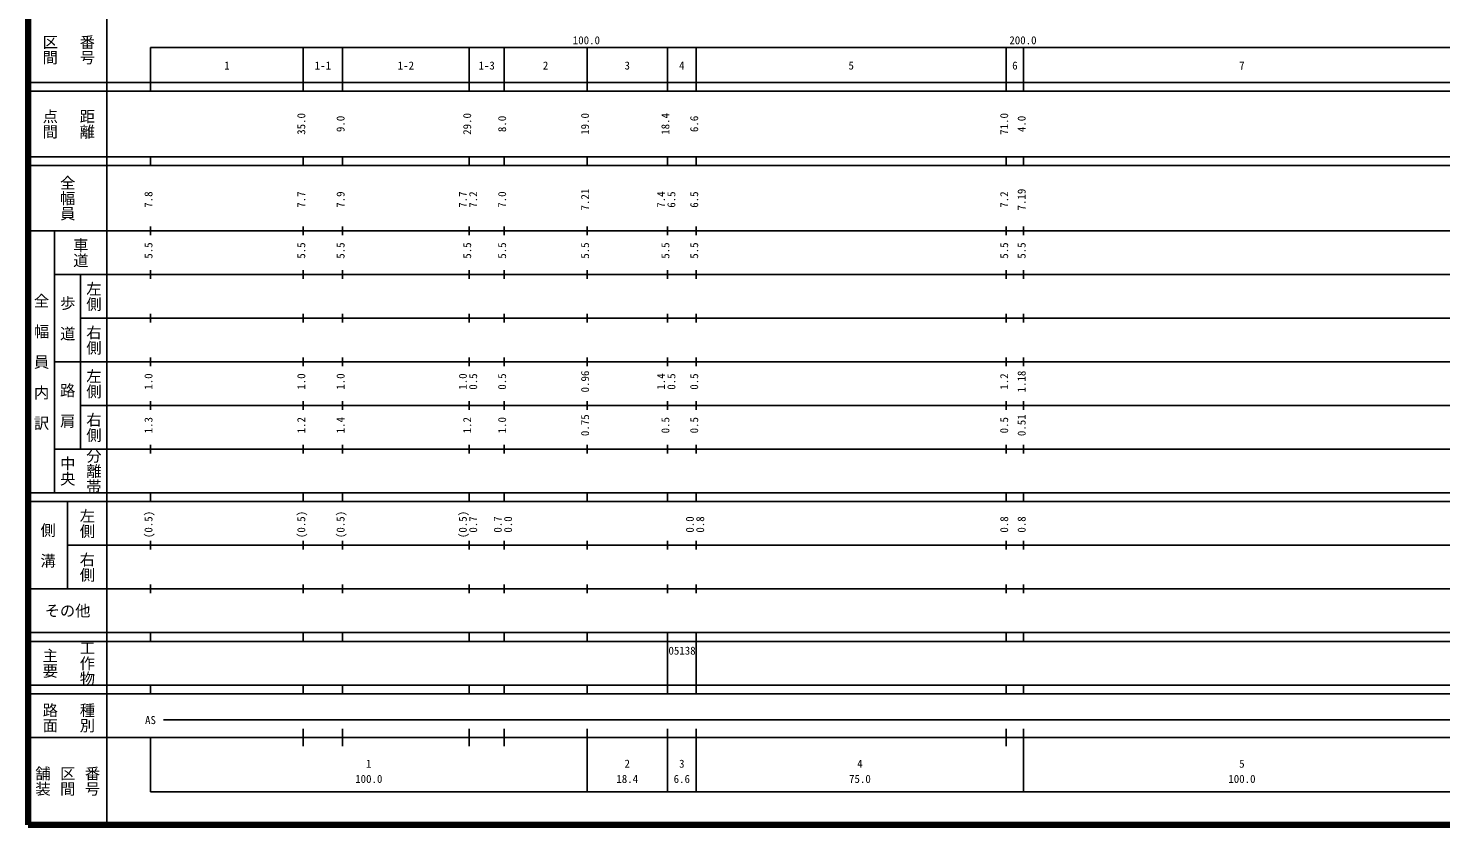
# Model space of a CAD drawing. Units: millimetres on the paper, enlarged 1000 times. Extents: x 40000 to 680000, y 20000 to 380000.
# Drawn here: x 40000 to 363542, y 20000 to 202409 of the extents above; entities that cross this region are included whole.
import ezdxf
from ezdxf.enums import TextEntityAlignment as Align

# ---------------------------------------------------------------- set-up
doc = ezdxf.new("R2010")
doc.units = ezdxf.units.MM
doc.header["$LTSCALE"] = 1000
doc.layers.add('M-TTL', color=2, linetype='Continuous', lineweight=140)
doc.layers.add('M-TTL-BAND', color=7, linetype='Continuous', lineweight=25)
doc.styles.add('@ＭＳ ゴシック', font='')
doc.styles.add('ＭＳ ゴシック', font='')
doc.styles.get('@ＭＳ ゴシック').set_extended_font_data('@MS Gothic')
doc.styles.get('ＭＳ ゴシック').set_extended_font_data('MS Gothic')

msp = doc.modelspace()

# ---------------------------------------------------------------- linework, layer by layer
at = {"layer": 'M-TTL'}
for p, q in [((40000, 380000), (40000, 20000)), ((40000, 20000), (680000, 20000))]:
    msp.add_line(p, q, dxfattribs=at)
at = {"layer": 'M-TTL-BAND'}
for p, q in [((58000, 370000), (58000, 20000)), ((68000, 198000), (579000, 198000)), ((68000, 198000), (68000, 188000)), ((103000, 188000), (103000, 198000)), ((112000, 188000), (112000, 198000)), ((141000, 188000), (141000, 198000)), ((149000, 188000), (149000, 198000)), ((168000, 188000), (168000, 198000)), ((186400, 188000), (186400, 198000)), ((193000, 188000), (193000, 198000)), ((264000, 188000), (264000, 198000)), ((268000, 188000), (268000, 198000)), ((40000, 190000), (579000, 190000)), ((40000, 188000), (579000, 188000)), ((40000, 173000), (579000, 173000)), ((68000, 171000), (68000, 173000)), ((103000, 171000), (103000, 173000)), ((112000, 171000), (112000, 173000)), ((141000, 171000), (141000, 173000)), ((149000, 171000), (149000, 173000)), ((168000, 171000), (168000, 173000)), ((186400, 171000), (186400, 173000)), ((193000, 171000), (193000, 173000)), ((264000, 171000), (264000, 173000)), ((268000, 171000), (268000, 173000)), ((40000, 171000), (579000, 171000)), ((40000, 156000), (579000, 156000)), ((46000, 96000), (46000, 156000)), ((68000, 155000), (68000, 157000)), ((103000, 155000), (103000, 157000)), ((112000, 155000), (112000, 157000)), ((141000, 155000), (141000, 157000)), ((149000, 155000), (149000, 157000)), ((168000, 155000), (168000, 157000)), ((186400, 155000), (186400, 157000)), ((193000, 155000), (193000, 157000)), ((264000, 155000), (264000, 157000)), ((268000, 155000), (268000, 157000)), ((46000, 146000), (579000, 146000)), ((52000, 146000), (52000, 106000)), ((68000, 145000), (68000, 147000)), ((103000, 145000), (103000, 147000)), ((112000, 145000), (112000, 147000)), ((141000, 145000), (141000, 147000)), ((149000, 145000), (149000, 147000)), ((168000, 145000), (168000, 147000)), ((186400, 145000), (186400, 147000)), ((193000, 145000), (193000, 147000)), ((264000, 145000), (264000, 147000)), ((268000, 145000), (268000, 147000)), ((52000, 136000), (579000, 136000)), ((68000, 135000), (68000, 137000)), ((103000, 135000), (103000, 137000)), ((112000, 135000), (112000, 137000)), ((141000, 135000), (141000, 137000)), ((149000, 135000), (149000, 137000)), ((168000, 135000), (168000, 137000)), ((186400, 135000), (186400, 137000)), ((193000, 135000), (193000, 137000)), ((264000, 135000), (264000, 137000)), ((268000, 135000), (268000, 137000)), ((68000, 125000), (68000, 127000)), ((103000, 125000), (103000, 127000)), ((112000, 125000), (112000, 127000)), ((141000, 125000), (141000, 127000)), ((149000, 125000), (149000, 127000)), ((168000, 125000), (168000, 127000)), ((186400, 125000), (186400, 127000)), ((193000, 125000), (193000, 127000)), ((264000, 125000), (264000, 127000)), ((268000, 125000), (268000, 127000)), ((46000, 126000), (579000, 126000)), ((68000, 115000), (68000, 117000)), ((103000, 115000), (103000, 117000)), ((112000, 115000), (112000, 117000)), ((141000, 115000), (141000, 117000)), ((149000, 115000), (149000, 117000)), ((168000, 115000), (168000, 117000)), ((186400, 115000), (186400, 117000)), ((193000, 115000), (193000, 117000)), ((264000, 115000), (264000, 117000)), ((268000, 115000), (268000, 117000)), ((52000, 116000), (579000, 116000)), ((68000, 105000), (68000, 107000)), ((103000, 105000), (103000, 107000)), ((112000, 105000), (112000, 107000)), ((141000, 105000), (141000, 107000)), ((149000, 105000), (149000, 107000)), ((168000, 105000), (168000, 107000)), ((186400, 105000), (186400, 107000)), ((193000, 105000), (193000, 107000)), ((264000, 105000), (264000, 107000)), ((268000, 105000), (268000, 107000)), ((46000, 106000), (579000, 106000)), ((40000, 96000), (579000, 96000)), ((40000, 94000), (579000, 94000)), ((49000, 94000), (49000, 74000)), ((68000, 94000), (68000, 96000)), ((103000, 94000), (103000, 96000)), ((112000, 94000), (112000, 96000)), ((141000, 94000), (141000, 96000)), ((149000, 94000), (149000, 96000)), ((168000, 94000), (168000, 96000)), ((186400, 94000), (186400, 96000)), ((193000, 94000), (193000, 96000)), ((264000, 94000), (264000, 96000)), ((268000, 94000), (268000, 96000)), ((68000, 83000), (68000, 85000)), ((103000, 83000), (103000, 85000)), ((112000, 83000), (112000, 85000)), ((141000, 83000), (141000, 85000)), ((149000, 83000), (149000, 85000)), ((168000, 83000), (168000, 85000)), ((186400, 83000), (186400, 85000)), ((193000, 83000), (193000, 85000)), ((264000, 83000), (264000, 85000)), ((268000, 83000), (268000, 85000)), ((49000, 84000), (579000, 84000)), ((68000, 73000), (68000, 75000)), ((103000, 73000), (103000, 75000)), ((112000, 73000), (112000, 75000)), ((141000, 73000), (141000, 75000)), ((149000, 73000), (149000, 75000)), ((168000, 73000), (168000, 75000)), ((186400, 73000), (186400, 75000)), ((193000, 73000), (193000, 75000)), ((264000, 73000), (264000, 75000)), ((268000, 73000), (268000, 75000)), ((40000, 74000), (579000, 74000)), ((40000, 64000), (579000, 64000)), ((40000, 62000), (579000, 62000)), ((68000, 62000), (68000, 64000)), ((103000, 62000), (103000, 64000)), ((112000, 62000), (112000, 64000)), ((141000, 62000), (141000, 64000)), ((149000, 62000), (149000, 64000)), ((168000, 62000), (168000, 64000)), ((186400, 62000), (186400, 64000)), ((186400, 52000), (186400, 62000)), ((193000, 62000), (193000, 64000)), ((193000, 52000), (193000, 62000)), ((264000, 62000), (264000, 64000)), ((268000, 62000), (268000, 64000)), ((40000, 52000), (579000, 52000)), ((68000, 50000), (68000, 52000)), ((103000, 50000), (103000, 52000)), ((112000, 50000), (112000, 52000)), ((141000, 50000), (141000, 52000)), ((149000, 50000), (149000, 52000)), ((168000, 50000), (168000, 52000)), ((186400, 50000), (186400, 52000)), ((193000, 50000), (193000, 52000)), ((264000, 50000), (264000, 52000)), ((268000, 50000), (268000, 52000)), ((40000, 50000), (579000, 50000)), ((71000, 44000), (565000, 44000)), ((40000, 40000), (579000, 40000)), ((68000, 40000), (68000, 27500)), ((103000, 38000), (103000, 42000)), ((112000, 38000), (112000, 42000)), ((141000, 38000), (141000, 42000)), ((149000, 38000), (149000, 42000)), ((168000, 27500), (168000, 42000)), ((186400, 27500), (186400, 42000)), ((193000, 27500), (193000, 42000)), ((264000, 38000), (264000, 42000)), ((268000, 27500), (268000, 42000)), ((68000, 27500), (579000, 27500))]:
    msp.add_line(p, q, dxfattribs=at)

# ---------------------------------------------------------------- texts
at = {"layer": 'M-TTL-BAND', "style": '@ＭＳ ゴシック'}
for s, p in [('区間', (45000, 197500)), ('番号', (53500, 197500)), ('点間', (45000, 180500)), ('距離', (53500, 180500)), ('全幅員', (49000, 163500)), ('車道', (52000, 151000)), ('左側', (55000, 141000)), ('全\u3000幅\u3000員\u3000内\u3000訳', (43000, 126000)), ('歩\u3000道', (49000, 136000)), ('右側', (55000, 131000)), ('左側', (55000, 121000)), ('路\u3000肩', (49000, 116000)), ('右側', (55000, 111000)), ('中央', (49000, 101000)), ('分離帯', (55000, 101000)), ('左側', (53500, 89000)), ('側\u3000溝', (44500, 84000)), ('右側', (53500, 79000)), ('工作物', (53500, 57000)), ('主要', (45000, 57000)), ('路面', (45000, 44500)), ('種別', (53500, 44500)), ('舗装', (43333, 30000)), ('区間', (49000, 30000)), ('番号', (54667, 30000))]:
    msp.add_text(s, height=2566, rotation=270, dxfattribs=at).set_placement(p, align=Align.MIDDLE_CENTER)
at = {"layer": 'M-TTL-BAND', "style": 'ＭＳ ゴシック'}
for s, p in [('100.0', (167844, 198195)), ('200.0', (267844, 198195)), ('1', (85500, 192405)), ('1-1', (107500, 192405)), ('1-2', (126500, 192405)), ('1-3', (145000, 192405)), ('2', (158500, 192405)), ('3', (177200, 192405)), ('4', (189700, 192405)), ('5', (228500, 192405)), ('6', (266000, 192405)), ('7', (318000, 192405)), ('AS', (68000, 42500)), ('1', (118000, 32523)), ('2', (177200, 32523)), ('3', (189700, 32523)), ('4', (230500, 32523)), ('5', (318000, 32523)), ('100.0', (118000, 29033)), ('18.4', (177200, 29033)), ('6.6', (189700, 29033)), ('75.0', (230500, 29033)), ('100.0', (318000, 29033))]:
    msp.add_text(s, height=1833, dxfattribs=at).set_placement(p, align=Align.BOTTOM_CENTER)
for s, p in [('35.0', (104000, 180500)), ('9.0', (113000, 180500)), ('29.0', (142000, 180500)), ('8.0', (150000, 180500)), ('19.0', (169000, 180500)), ('18.4', (187400, 180500)), ('6.6', (194000, 180500)), ('71.0', (265000, 180500)), ('4.0', (269000, 180500)), ('7.21', (169000, 163174)), ('7.19', (269000, 163174)), ('7.8', (69000, 163174)), ('7.7', (104000, 163174)), ('7.9', (113000, 163174)), ('7.7', (141000, 163174)), ('7.2', (143370, 163174)), ('7.0', (150000, 163174)), ('7.4', (186400, 163174)), ('6.5', (188770, 163174)), ('6.5', (194000, 163174)), ('7.2', (265000, 163174)), ('5.5', (69000, 151500)), ('5.5', (104000, 151500)), ('5.5', (113000, 151500)), ('5.5', (142000, 151500)), ('5.5', (150000, 151500)), ('5.5', (169000, 151500)), ('5.5', (187400, 151500)), ('5.5', (194000, 151500)), ('5.5', (265000, 151500)), ('5.5', (269000, 151500)), ('1.0', (69000, 121500)), ('1.0', (104000, 121500)), ('1.0', (113000, 121500)), ('1.0', (141000, 121500)), ('0.5', (143370, 121500)), ('0.5', (150000, 121500)), ('0.96', (169000, 121500)), ('1.4', (186400, 121500)), ('0.5', (188770, 121500)), ('0.5', (194000, 121500)), ('1.2', (265000, 121500)), ('1.18', (269000, 121500)), ('1.2', (104000, 111500)), ('1.4', (113000, 111500)), ('1.2', (142000, 111500)), ('0.75', (169000, 111500)), ('0.51', (269000, 111500)), ('1.3', (69000, 111500)), ('1.0', (150000, 111500)), ('0.5', (187400, 111500)), ('0.5', (194000, 111500)), ('0.5', (265000, 111500)), ('(0.5)', (69000, 88764)), ('(0.5)', (104000, 88764)), ('(0.5)', (113000, 88764)), ('(0.5)', (141000, 88764)), ('0.7', (143370, 88764)), ('0.7', (149000, 88764)), ('0.0', (151370, 88764)), ('0.0', (193000, 88764)), ('0.8', (195370, 88764)), ('0.8', (265000, 88764)), ('0.8', (269000, 88764))]:
    msp.add_text(s, height=1833, rotation=90, dxfattribs=at).set_placement(p, align=Align.BOTTOM_CENTER)
msp.add_text('その他', height=2566, dxfattribs=at).set_placement((49000, 69000), align=Align.MIDDLE_CENTER)
msp.add_text('05138', height=1833, dxfattribs=at).set_placement((186640, 58405), align=Align.BOTTOM_LEFT)

doc.saveas('drawing.dxf')
